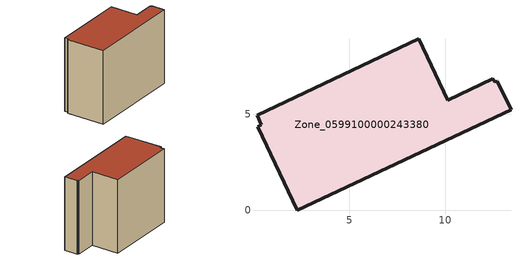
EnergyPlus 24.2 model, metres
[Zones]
Zone_0599100000243380
 floor ground (C_G): 0.4,4.45 0.2,4.96 8.61,8.94 10.12,5.74 12.46,6.84 12.57,6.68 12.7,6.73 13.41,5.23 2.3,0 0.25,4.35 z0
 wall outside (C_F): 0.25,4.35 2.3,0 13.41,5.23 12.7,6.73 12.57,6.68 12.46,6.84 10.12,5.74 8.61,8.94 0.2,4.96 0.4,4.45 0.25,4.35 z0:9.34
 roof outside (C_R): 12.46,6.84 10.12,5.74 8.61,8.94 0.2,4.96 0.4,4.45 0.25,4.35 2.3,0 13.41,5.23 12.7,6.73 12.57,6.68 z9.34
[BUILDING]
Pand.0599100000243380: North Axis=0; Terrain=City; Loads Convergence Tolerance Value=0.04; Temperature Convergence Tolerance Value=0.4; Solar Distribution=FullExterior; Maximum Number of Warmup Days=25; Minimum Number of Warmup Days=1
[Site:Location]
Rotterdam.The.Hague.AP_ZH_NLD Design_Conditions: Latitude=51.96; Longitude=4.45; Time Zone=1; Elevation=-4.5
[SITE:GROUNDTEMPERATURE:BUILDINGSURFACE]
18, 18, 18, 18, 18, 18, 18, 18, 18, 18, 18, 18
[MATERIAL] Thermal Absorptance=0.9; Solar Absorptance=0.7; Visible Absorptance=0.7
Name | Roughness | Thickness | Conductivity | Density | Specific Heat
G.TI.1975-1991 | MediumSmooth | 0.15 | 0.288461 | 540 | 1210
F.TI.1975-1991 | Rough | 0.3 | 0.230769 | 1920 | 840
R.TI.1975-1991 | MediumRough | 0.2 | 0.153846 | 1500 | 1000
[CONSTRUCTION]
C_G: G.TI.1975-1991
C_F: F.TI.1975-1991
C_R: R.TI.1975-1991
[ZONE]
Zone_0599100000243380: Type=1; Multiplier=1; Ceiling Height=Autocalculate; Volume=Autocalculate; Floor Area=autocalculate; Part of Total Floor Area=Yes
[ZONEINFILTRATION:DESIGNFLOWRATE]
Infil_Zone_0599100000243380: Zone or ZoneList or Space or SpaceList=Zone_0599100000243380; Schedule=AlwaysOn; Design Flow Rate Calculation Method=Flow/Area; Flow Rate per Floor Area=0.003; Constant Term Coefficient=1; Temperature Term Coefficient=0; Velocity Term Coefficient=0; Velocity Squared Term Coefficient=0
[HVACTEMPLATE:ZONE:IDEALLOADSAIRSYSTEM]
Zone_0599100000243380: Maximum Heating Supply Air Temperature=50; Minimum Cooling Supply Air Temperature=13; Maximum Heating Supply Air Humidity Ratio=0.0156; Minimum Cooling Supply Air Humidity Ratio=0.0077; Heating Limit=NoLimit; Cooling Limit=NoLimit; Dehumidification Control Type=ConstantSensibleHeatRatio; Cooling Sensible Heat Ratio=0.7; Dehumidification Setpoint=60; Humidification Control Type=None; Humidification Setpoint=30; Outdoor Air Method=None; Outdoor Air Flow Rate per Person=0.00944; Outdoor Air Flow Rate per Zone Floor Area=0; Outdoor Air Flow Rate per Zone=0; Demand Controlled Ventilation Type=None; Outdoor Air Economizer Type=NoEconomizer; Heat Recovery Type=None; Sensible Heat Recovery Effectiveness=0.7; Latent Heat Recovery Effectiveness=0.65
[ZONECONTROL:THERMOSTAT]
ThermostatControl_Zone_0599100000243380: Zone or ZoneList=Zone_0599100000243380; Control Type Schedule=DualSetpointControlType; Control 1=Thermostat_Zone_0599100000243380; Temperature Difference Between Cutout And Setpoint=0
[THERMOSTATSETPOINT:DUALSETPOINT]
Thermostat_Zone_0599100000243380: Heating Setpoint Temperature Schedule=HeatingSetpoint_Zone_0599100000243380; Cooling Setpoint Temperature Schedule=CoolingSetpoint_Zone_0599100000243380
[SCHEDULE:COMPACT]
HeatingSetpoint_Zone_0599100000243380: Through: 12/31, For: AllDays, Until: 24:00, 21
CoolingSetpoint_Zone_0599100000243380: Through: 12/31, For: AllDays, Until: 24:00, 24
DualSetpointControlType: Through: 12/31, For: AllDays, Until: 24:00, 4
AlwaysOn: Through: 12/31, For: AllDays, Until: 24:00, 1
